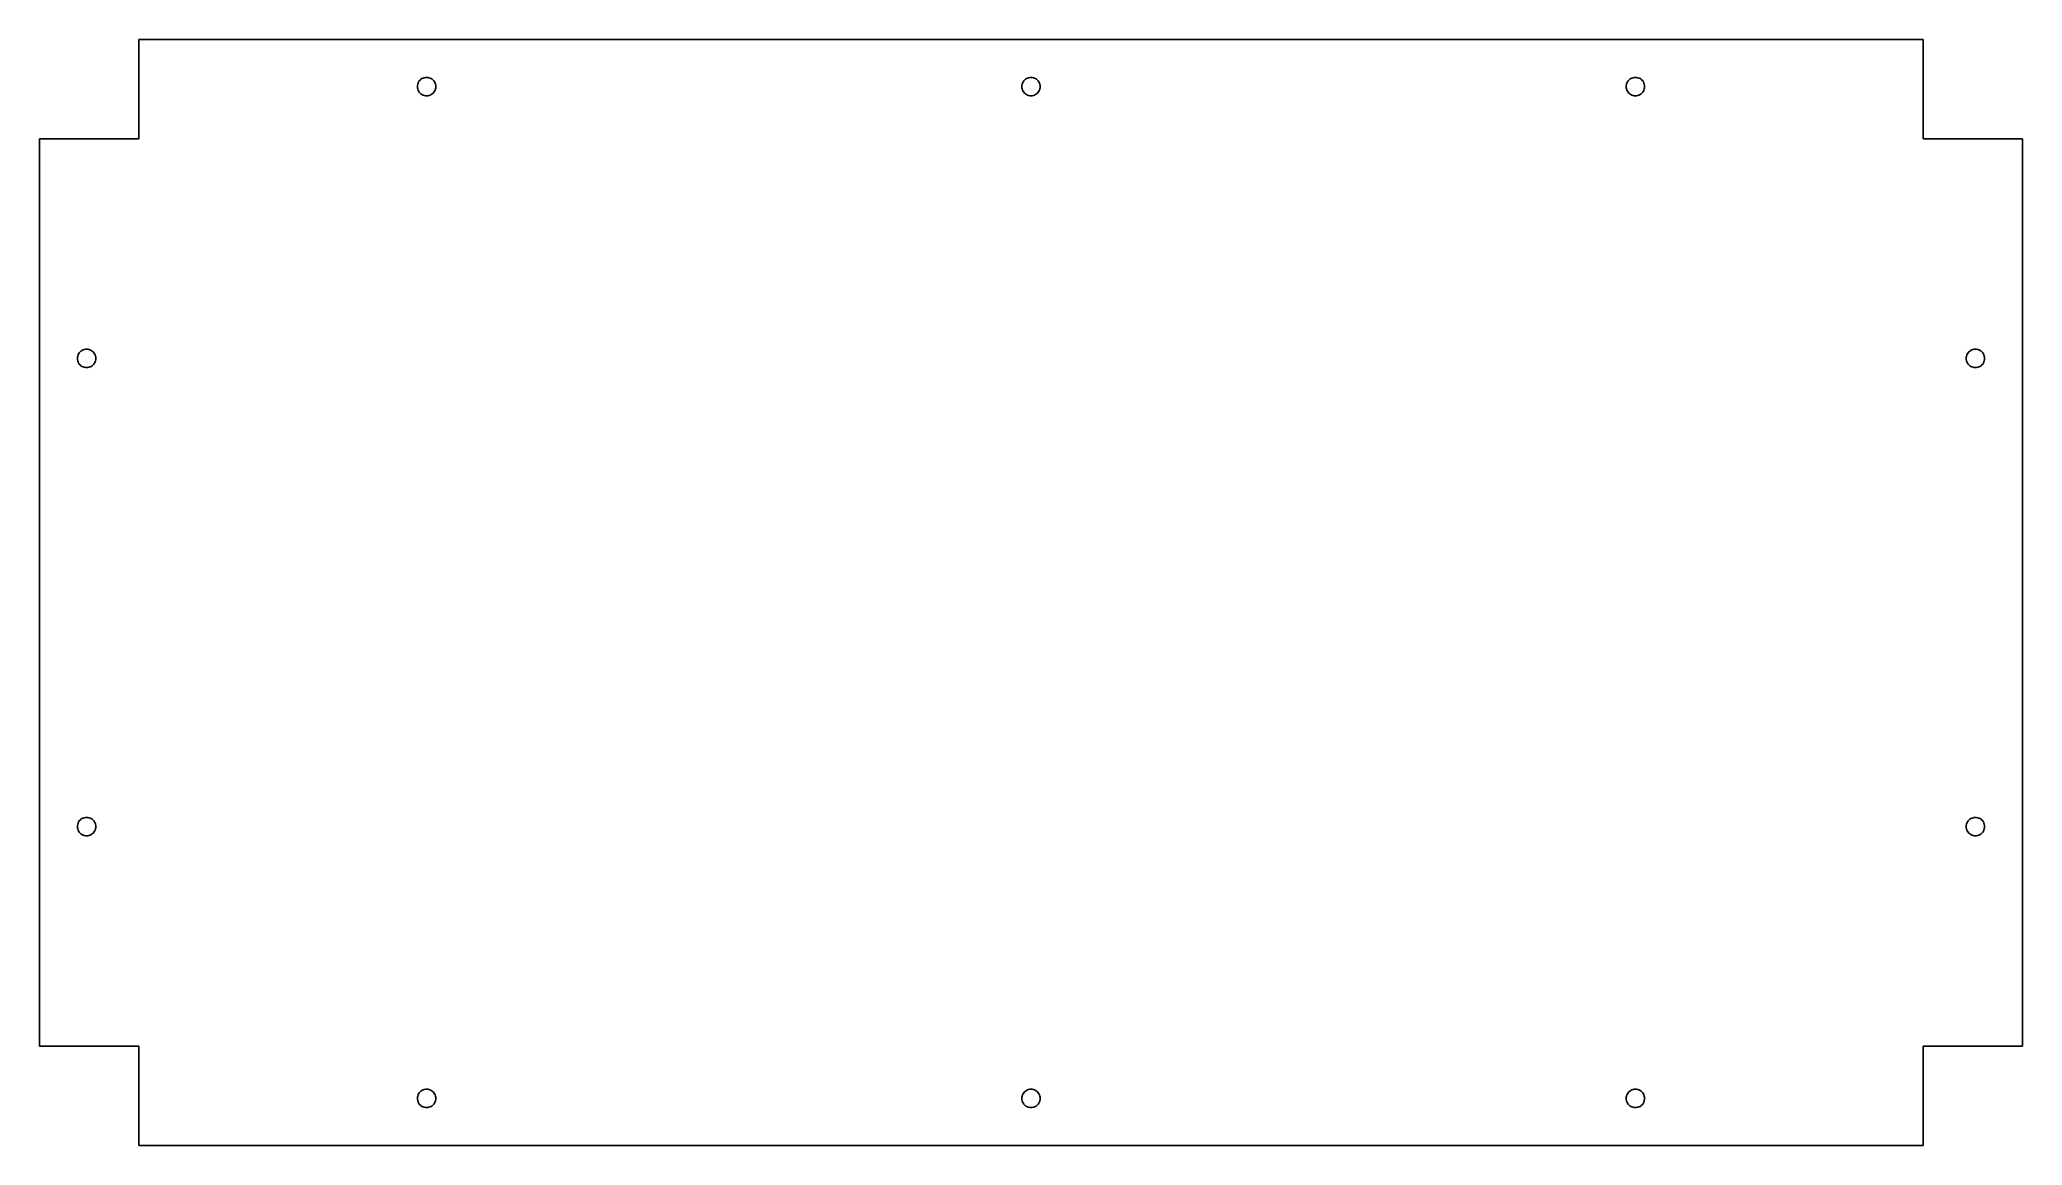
# Model space of a CAD drawing. Header units: metres. Extents: x 0 to 366, y 0 to 204.
import ezdxf

# ---------------------------------------------------------------- set-up
doc = ezdxf.new("R2010")
doc.units = ezdxf.units.M

msp = doc.modelspace()

# ---------------------------------------------------------------- linework, layer by layer
for p, q in [((347.946, 204.292), (18.3458, 204.292)), ((18.3458, 204.292), (18.3458, 185.946)), ((347.946, 185.946), (347.946, 204.292)), ((69.7791, 195.619), (69.7937, 195.841)), ((69.7937, 195.397), (69.7791, 195.619)), ((69.7937, 195.841), (69.8371, 196.059)), ((69.8371, 195.179), (69.7937, 195.397)), ((69.8371, 196.059), (69.9085, 196.269)), ((69.9085, 194.968), (69.8371, 195.179)), ((69.9085, 196.269), (70.0069, 196.469)), ((70.0069, 194.769), (69.9085, 194.968)), ((70.0069, 196.469), (70.1304, 196.654)), ((70.1304, 194.584), (70.0069, 194.769)), ((70.1304, 196.654), (70.277, 196.821)), ((70.277, 194.417), (70.1304, 194.584)), ((70.277, 196.821), (70.4442, 196.967)), ((70.4442, 194.27), (70.277, 194.417)), ((70.4442, 196.967), (70.6291, 197.091)), ((70.6291, 194.146), (70.4442, 194.27)), ((70.6291, 197.091), (70.8286, 197.189)), ((70.8286, 194.048), (70.6291, 194.146)), ((70.8286, 197.189), (71.0391, 197.261)), ((71.0391, 197.261), (71.2572, 197.304)), ((71.2572, 197.304), (71.4791, 197.319)), ((71.4791, 197.319), (71.701, 197.304)), ((71.701, 197.304), (71.9191, 197.261)), ((71.9191, 197.261), (72.1297, 197.189)), ((72.1297, 197.189), (72.3291, 197.091)), ((72.3291, 194.146), (72.1297, 194.048)), ((72.3291, 197.091), (72.514, 196.967)), ((72.514, 194.27), (72.3291, 194.146)), ((72.514, 196.967), (72.6812, 196.821)), ((72.6812, 194.417), (72.514, 194.27)), ((72.6812, 196.821), (72.8278, 196.654)), ((72.8278, 194.584), (72.6812, 194.417)), ((72.8278, 196.654), (72.9514, 196.469)), ((72.9514, 194.769), (72.8278, 194.584)), ((72.9514, 196.469), (73.0497, 196.269)), ((73.0497, 194.968), (72.9514, 194.769)), ((73.0497, 196.269), (73.1212, 196.059)), ((73.1212, 195.179), (73.0497, 194.968)), ((73.1212, 196.059), (73.1646, 195.841)), ((73.1646, 195.397), (73.1212, 195.179)), ((73.1646, 195.841), (73.1791, 195.619)), ((73.1791, 195.619), (73.1646, 195.397)), ((181.446, 195.619), (181.46, 195.841)), ((181.46, 195.397), (181.446, 195.619)), ((181.46, 195.841), (181.504, 196.059)), ((181.504, 195.179), (181.46, 195.397)), ((181.504, 196.059), (181.575, 196.269)), ((181.575, 194.968), (181.504, 195.179)), ((181.575, 196.269), (181.674, 196.469)), ((181.674, 194.769), (181.575, 194.968)), ((181.674, 196.469), (181.797, 196.654)), ((181.797, 194.584), (181.674, 194.769)), ((181.797, 196.654), (181.944, 196.821)), ((181.944, 194.417), (181.797, 194.584)), ((181.944, 196.821), (182.111, 196.967)), ((182.111, 194.27), (181.944, 194.417)), ((182.111, 196.967), (182.296, 197.091)), ((182.296, 194.146), (182.111, 194.27)), ((182.296, 197.091), (182.495, 197.189)), ((182.495, 194.048), (182.296, 194.146)), ((182.495, 197.189), (182.706, 197.261)), ((182.706, 197.261), (182.924, 197.304)), ((182.924, 197.304), (183.146, 197.319)), ((183.146, 197.319), (183.368, 197.304)), ((183.368, 197.304), (183.586, 197.261)), ((183.586, 197.261), (183.796, 197.189)), ((183.796, 197.189), (183.996, 197.091)), ((183.996, 194.146), (183.796, 194.048)), ((183.996, 197.091), (184.181, 196.967)), ((184.181, 194.27), (183.996, 194.146)), ((184.181, 196.967), (184.348, 196.821)), ((184.348, 194.417), (184.181, 194.27)), ((184.348, 196.821), (184.494, 196.654)), ((184.494, 194.584), (184.348, 194.417)), ((184.494, 196.654), (184.618, 196.469)), ((184.618, 194.769), (184.494, 194.584)), ((184.618, 196.469), (184.716, 196.269)), ((184.716, 194.968), (184.618, 194.769)), ((184.716, 196.269), (184.788, 196.059)), ((184.788, 195.179), (184.716, 194.968)), ((184.788, 196.059), (184.831, 195.841)), ((184.831, 195.397), (184.788, 195.179)), ((184.831, 195.841), (184.846, 195.619)), ((184.846, 195.619), (184.831, 195.397)), ((293.112, 195.619), (293.127, 195.841)), ((293.127, 195.397), (293.112, 195.619)), ((293.127, 195.841), (293.17, 196.059)), ((293.17, 195.179), (293.127, 195.397)), ((293.17, 196.059), (293.242, 196.269)), ((293.242, 194.968), (293.17, 195.179)), ((293.242, 196.269), (293.34, 196.469)), ((293.34, 194.769), (293.242, 194.968)), ((293.34, 196.469), (293.464, 196.654)), ((293.464, 194.584), (293.34, 194.769)), ((293.464, 196.654), (293.61, 196.821)), ((293.61, 194.417), (293.464, 194.584)), ((293.61, 196.821), (293.778, 196.967)), ((293.778, 194.27), (293.61, 194.417)), ((293.778, 196.967), (293.962, 197.091)), ((293.962, 194.146), (293.778, 194.27)), ((293.962, 197.091), (294.162, 197.189)), ((294.162, 194.048), (293.962, 194.146)), ((294.162, 197.189), (294.372, 197.261)), ((294.372, 197.261), (294.591, 197.304)), ((294.591, 197.304), (294.812, 197.319)), ((294.812, 197.319), (295.034, 197.304)), ((295.034, 197.304), (295.252, 197.261)), ((295.252, 197.261), (295.463, 197.189)), ((295.463, 197.189), (295.662, 197.091)), ((295.662, 194.146), (295.463, 194.048)), ((295.662, 197.091), (295.847, 196.967)), ((295.847, 194.27), (295.662, 194.146)), ((295.847, 196.967), (296.015, 196.821)), ((296.015, 194.417), (295.847, 194.27)), ((296.015, 196.821), (296.161, 196.654)), ((296.161, 194.584), (296.015, 194.417)), ((296.161, 196.654), (296.285, 196.469)), ((296.285, 194.769), (296.161, 194.584)), ((296.285, 196.469), (296.383, 196.269)), ((296.383, 194.968), (296.285, 194.769)), ((296.383, 196.269), (296.455, 196.059)), ((296.455, 195.179), (296.383, 194.968)), ((296.455, 196.059), (296.498, 195.841)), ((296.498, 195.397), (296.455, 195.179)), ((296.498, 195.841), (296.512, 195.619)), ((296.512, 195.619), (296.498, 195.397)), ((71.0391, 193.977), (70.8286, 194.048)), ((71.2572, 193.933), (71.0391, 193.977)), ((71.4791, 193.919), (71.2572, 193.933)), ((71.701, 193.933), (71.4791, 193.919)), ((71.9191, 193.977), (71.701, 193.933)), ((72.1297, 194.048), (71.9191, 193.977)), ((182.706, 193.977), (182.495, 194.048)), ((182.924, 193.933), (182.706, 193.977)), ((183.146, 193.919), (182.924, 193.933)), ((183.368, 193.933), (183.146, 193.919)), ((183.586, 193.977), (183.368, 193.933)), ((183.796, 194.048), (183.586, 193.977)), ((294.372, 193.977), (294.162, 194.048)), ((294.591, 193.933), (294.372, 193.977)), ((294.812, 193.919), (294.591, 193.933)), ((295.034, 193.933), (294.812, 193.919)), ((295.252, 193.977), (295.034, 193.933)), ((295.463, 194.048), (295.252, 193.977)), ((18.3458, 185.946), (0, 185.946)), ((0, 185.946), (0, 18.3458)), ((366.292, 185.946), (347.946, 185.946)), ((366.292, 18.3458), (366.292, 185.946)), ((7.32419, 146.431), (7.47081, 146.598)), ((7.47081, 146.598), (7.638, 146.744)), ((7.638, 146.744), (7.82289, 146.868)), ((7.82289, 146.868), (8.02232, 146.966)), ((8.02232, 146.966), (8.23289, 147.038)), ((8.23289, 147.038), (8.45099, 147.081)), ((8.45099, 147.081), (8.6729, 147.096)), ((8.6729, 147.096), (8.89479, 147.081)), ((8.89479, 147.081), (9.11288, 147.038)), ((9.11288, 147.038), (9.32346, 146.966)), ((9.32346, 146.966), (9.52289, 146.868)), ((9.52289, 146.868), (9.70778, 146.744)), ((9.70778, 146.744), (9.87497, 146.598)), ((9.87497, 146.598), (10.0216, 146.431)), ((356.27, 146.431), (356.417, 146.598)), ((356.417, 146.598), (356.584, 146.744)), ((356.584, 146.744), (356.769, 146.868)), ((356.769, 146.868), (356.968, 146.966)), ((356.968, 146.966), (357.179, 147.038)), ((357.179, 147.038), (357.397, 147.081)), ((357.397, 147.081), (357.619, 147.096)), ((357.619, 147.096), (357.841, 147.081)), ((357.841, 147.081), (358.059, 147.038)), ((358.059, 147.038), (358.269, 146.966)), ((358.269, 146.966), (358.469, 146.868)), ((358.469, 146.868), (358.654, 146.744)), ((358.654, 146.744), (358.821, 146.598)), ((358.821, 146.598), (358.967, 146.431)), ((6.97289, 145.396), (6.98743, 145.618)), ((6.98743, 145.174), (6.97289, 145.396)), ((6.98743, 145.618), (7.03082, 145.836)), ((7.03082, 144.956), (6.98743, 145.174)), ((7.03082, 145.836), (7.10229, 146.046)), ((7.10229, 144.745), (7.03082, 144.956)), ((7.10229, 146.046), (7.20065, 146.246)), ((7.20065, 144.546), (7.10229, 144.745)), ((7.20065, 146.246), (7.32419, 146.431)), ((7.32419, 144.361), (7.20065, 144.546)), ((7.47081, 144.194), (7.32419, 144.361)), ((7.638, 144.047), (7.47081, 144.194)), ((7.82289, 143.924), (7.638, 144.047)), ((8.02232, 143.825), (7.82289, 143.924)), ((8.23289, 143.754), (8.02232, 143.825)), ((8.45099, 143.71), (8.23289, 143.754)), ((8.6729, 143.696), (8.45099, 143.71)), ((8.89479, 143.71), (8.6729, 143.696)), ((9.11288, 143.754), (8.89479, 143.71)), ((9.32346, 143.825), (9.11288, 143.754)), ((9.52289, 143.924), (9.32346, 143.825)), ((9.70778, 144.047), (9.52289, 143.924)), ((9.87497, 144.194), (9.70778, 144.047)), ((10.0216, 144.361), (9.87497, 144.194)), ((10.0216, 146.431), (10.1451, 146.246)), ((10.1451, 144.546), (10.0216, 144.361)), ((10.1451, 146.246), (10.2435, 146.046)), ((10.2435, 144.745), (10.1451, 144.546)), ((10.2435, 146.046), (10.315, 145.836)), ((10.315, 144.956), (10.2435, 144.745)), ((10.315, 145.836), (10.3584, 145.618)), ((10.3584, 145.174), (10.315, 144.956)), ((10.3584, 145.618), (10.3729, 145.396)), ((10.3729, 145.396), (10.3584, 145.174)), ((355.919, 145.396), (355.933, 145.618)), ((355.933, 145.174), (355.919, 145.396)), ((355.933, 145.618), (355.977, 145.836)), ((355.977, 144.956), (355.933, 145.174)), ((355.977, 145.836), (356.048, 146.046)), ((356.048, 144.745), (355.977, 144.956)), ((356.048, 146.046), (356.146, 146.246)), ((356.146, 144.546), (356.048, 144.745)), ((356.146, 146.246), (356.27, 146.431)), ((356.27, 144.361), (356.146, 144.546)), ((356.417, 144.194), (356.27, 144.361)), ((356.584, 144.047), (356.417, 144.194)), ((356.769, 143.924), (356.584, 144.047)), ((356.968, 143.825), (356.769, 143.924)), ((357.179, 143.754), (356.968, 143.825)), ((357.397, 143.71), (357.179, 143.754)), ((357.619, 143.696), (357.397, 143.71)), ((357.841, 143.71), (357.619, 143.696)), ((358.059, 143.754), (357.841, 143.71)), ((358.269, 143.825), (358.059, 143.754)), ((358.469, 143.924), (358.269, 143.825)), ((358.654, 144.047), (358.469, 143.924)), ((358.821, 144.194), (358.654, 144.047)), ((358.967, 144.361), (358.821, 144.194)), ((358.967, 146.431), (359.091, 146.246)), ((359.091, 144.546), (358.967, 144.361)), ((359.091, 146.246), (359.189, 146.046)), ((359.189, 144.745), (359.091, 144.546)), ((359.189, 146.046), (359.261, 145.836)), ((359.261, 144.956), (359.189, 144.745)), ((359.261, 145.836), (359.304, 145.618)), ((359.304, 145.174), (359.261, 144.956)), ((359.304, 145.618), (359.319, 145.396)), ((359.319, 145.396), (359.304, 145.174)), ((6.97289, 58.8958), (6.98743, 59.1177)), ((6.98743, 58.6739), (6.97289, 58.8958)), ((6.98743, 59.1177), (7.03082, 59.3358)), ((7.03082, 58.4558), (6.98743, 58.6739)), ((7.03082, 59.3358), (7.10229, 59.5464)), ((7.10229, 59.5464), (7.20065, 59.7458)), ((7.20065, 59.7458), (7.32419, 59.9307)), ((7.32419, 59.9307), (7.47081, 60.0979)), ((7.47081, 60.0979), (7.638, 60.2445)), ((7.638, 60.2445), (7.82289, 60.368)), ((7.82289, 60.368), (8.02232, 60.4664)), ((8.02232, 60.4664), (8.23289, 60.5379)), ((8.23289, 60.5379), (8.45099, 60.5812)), ((8.45099, 60.5812), (8.6729, 60.5958)), ((8.6729, 60.5958), (8.89479, 60.5812)), ((8.89479, 60.5812), (9.11288, 60.5379)), ((9.11288, 60.5379), (9.32346, 60.4664)), ((9.32346, 60.4664), (9.52289, 60.368)), ((9.52289, 60.368), (9.70778, 60.2445)), ((9.70778, 60.2445), (9.87497, 60.0979)), ((9.87497, 60.0979), (10.0216, 59.9307)), ((10.0216, 59.9307), (10.1451, 59.7458)), ((10.1451, 59.7458), (10.2435, 59.5464)), ((10.2435, 59.5464), (10.315, 59.3358)), ((10.315, 59.3358), (10.3584, 59.1177)), ((10.3584, 58.6739), (10.315, 58.4558)), ((10.3584, 59.1177), (10.3729, 58.8958)), ((10.3729, 58.8958), (10.3584, 58.6739)), ((355.919, 58.8958), (355.933, 59.1177)), ((355.933, 58.6739), (355.919, 58.8958)), ((355.933, 59.1177), (355.977, 59.3358)), ((355.977, 58.4558), (355.933, 58.6739)), ((355.977, 59.3358), (356.048, 59.5464)), ((356.048, 59.5464), (356.146, 59.7458)), ((356.146, 59.7458), (356.27, 59.9307)), ((356.27, 59.9307), (356.417, 60.0979)), ((356.417, 60.0979), (356.584, 60.2445)), ((356.584, 60.2445), (356.769, 60.368)), ((356.769, 60.368), (356.968, 60.4664)), ((356.968, 60.4664), (357.179, 60.5379)), ((357.179, 60.5379), (357.397, 60.5812)), ((357.397, 60.5812), (357.619, 60.5958)), ((357.619, 60.5958), (357.841, 60.5812)), ((357.841, 60.5812), (358.059, 60.5379)), ((358.059, 60.5379), (358.269, 60.4664)), ((358.269, 60.4664), (358.469, 60.368)), ((358.469, 60.368), (358.654, 60.2445)), ((358.654, 60.2445), (358.821, 60.0979)), ((358.821, 60.0979), (358.967, 59.9307)), ((358.967, 59.9307), (359.091, 59.7458)), ((359.091, 59.7458), (359.189, 59.5464)), ((359.189, 59.5464), (359.261, 59.3358)), ((359.261, 59.3358), (359.304, 59.1177)), ((359.304, 58.6739), (359.261, 58.4558)), ((359.304, 59.1177), (359.319, 58.8958)), ((359.319, 58.8958), (359.304, 58.6739)), ((7.10229, 58.2452), (7.03082, 58.4558)), ((7.20065, 58.0458), (7.10229, 58.2452)), ((7.32419, 57.8609), (7.20065, 58.0458)), ((7.47081, 57.6937), (7.32419, 57.8609)), ((7.638, 57.5471), (7.47081, 57.6937)), ((7.82289, 57.4235), (7.638, 57.5471)), ((8.02232, 57.3252), (7.82289, 57.4235)), ((8.23289, 57.2537), (8.02232, 57.3252)), ((8.45099, 57.2103), (8.23289, 57.2537)), ((8.6729, 57.1958), (8.45099, 57.2103)), ((8.89479, 57.2103), (8.6729, 57.1958)), ((9.11288, 57.2537), (8.89479, 57.2103)), ((9.32346, 57.3252), (9.11288, 57.2537)), ((9.52289, 57.4235), (9.32346, 57.3252)), ((9.70778, 57.5471), (9.52289, 57.4235)), ((9.87497, 57.6937), (9.70778, 57.5471)), ((10.0216, 57.8609), (9.87497, 57.6937)), ((10.1451, 58.0458), (10.0216, 57.8609)), ((10.2435, 58.2452), (10.1451, 58.0458)), ((10.315, 58.4558), (10.2435, 58.2452)), ((356.048, 58.2452), (355.977, 58.4558)), ((356.146, 58.0458), (356.048, 58.2452)), ((356.27, 57.8609), (356.146, 58.0458)), ((356.417, 57.6937), (356.27, 57.8609)), ((356.584, 57.5471), (356.417, 57.6937)), ((356.769, 57.4235), (356.584, 57.5471)), ((356.968, 57.3252), (356.769, 57.4235)), ((357.179, 57.2537), (356.968, 57.3252)), ((357.397, 57.2103), (357.179, 57.2537)), ((357.619, 57.1958), (357.397, 57.2103)), ((357.841, 57.2103), (357.619, 57.1958)), ((358.059, 57.2537), (357.841, 57.2103)), ((358.269, 57.3252), (358.059, 57.2537)), ((358.469, 57.4235), (358.269, 57.3252)), ((358.654, 57.5471), (358.469, 57.4235)), ((358.821, 57.6937), (358.654, 57.5471)), ((358.967, 57.8609), (358.821, 57.6937)), ((359.091, 58.0458), (358.967, 57.8609)), ((359.189, 58.2452), (359.091, 58.0458)), ((359.261, 58.4558), (359.189, 58.2452)), ((0, 18.3458), (18.3458, 18.3458)), ((18.3458, 18.3458), (18.3458, 0)), ((347.946, 0), (347.946, 18.3458)), ((347.946, 18.3458), (366.292, 18.3458)), ((69.7791, 8.6729), (69.7937, 8.89479)), ((69.7937, 8.45099), (69.7791, 8.6729)), ((69.7937, 8.89479), (69.8371, 9.11288)), ((69.8371, 8.23289), (69.7937, 8.45099)), ((69.8371, 9.11288), (69.9085, 9.32346)), ((69.9085, 8.02232), (69.8371, 8.23289)), ((69.9085, 9.32346), (70.0069, 9.52289)), ((70.0069, 7.82289), (69.9085, 8.02232)), ((70.0069, 9.52289), (70.1304, 9.70778)), ((70.1304, 7.638), (70.0069, 7.82289)), ((70.1304, 9.70778), (70.277, 9.87497)), ((70.277, 7.47081), (70.1304, 7.638)), ((70.277, 9.87497), (70.4442, 10.0216)), ((70.4442, 7.32419), (70.277, 7.47081)), ((70.4442, 10.0216), (70.6291, 10.1451)), ((70.6291, 10.1451), (70.8286, 10.2435)), ((70.8286, 10.2435), (71.0391, 10.315)), ((71.0391, 10.315), (71.2572, 10.3584)), ((71.2572, 10.3584), (71.4791, 10.3729)), ((71.4791, 10.3729), (71.701, 10.3584)), ((71.701, 10.3584), (71.9191, 10.315)), ((71.9191, 10.315), (72.1297, 10.2435)), ((72.1297, 10.2435), (72.3291, 10.1451)), ((72.3291, 10.1451), (72.514, 10.0216)), ((72.514, 10.0216), (72.6812, 9.87497)), ((72.6812, 7.47081), (72.514, 7.32419)), ((72.6812, 9.87497), (72.8278, 9.70778)), ((72.8278, 7.638), (72.6812, 7.47081)), ((72.8278, 9.70778), (72.9514, 9.52289)), ((72.9514, 7.82289), (72.8278, 7.638)), ((72.9514, 9.52289), (73.0497, 9.32346)), ((73.0497, 8.02232), (72.9514, 7.82289)), ((73.0497, 9.32346), (73.1212, 9.11288)), ((73.1212, 8.23289), (73.0497, 8.02232)), ((73.1212, 9.11288), (73.1646, 8.89479)), ((73.1646, 8.45099), (73.1212, 8.23289)), ((73.1646, 8.89479), (73.1791, 8.6729)), ((73.1791, 8.6729), (73.1646, 8.45099)), ((181.446, 8.6729), (181.46, 8.89479)), ((181.46, 8.45099), (181.446, 8.6729)), ((181.46, 8.89479), (181.504, 9.11288)), ((181.504, 8.23289), (181.46, 8.45099)), ((181.504, 9.11288), (181.575, 9.32346)), ((181.575, 8.02232), (181.504, 8.23289)), ((181.575, 9.32346), (181.674, 9.52289)), ((181.674, 7.82289), (181.575, 8.02232)), ((181.674, 9.52289), (181.797, 9.70778)), ((181.797, 7.638), (181.674, 7.82289)), ((181.797, 9.70778), (181.944, 9.87497)), ((181.944, 7.47081), (181.797, 7.638)), ((181.944, 9.87497), (182.111, 10.0216)), ((182.111, 7.32419), (181.944, 7.47081)), ((182.111, 10.0216), (182.296, 10.1451)), ((182.296, 10.1451), (182.495, 10.2435)), ((182.495, 10.2435), (182.706, 10.315)), ((182.706, 10.315), (182.924, 10.3584)), ((182.924, 10.3584), (183.146, 10.3729)), ((183.146, 10.3729), (183.368, 10.3584)), ((183.368, 10.3584), (183.586, 10.315)), ((183.586, 10.315), (183.796, 10.2435)), ((183.796, 10.2435), (183.996, 10.1451)), ((183.996, 10.1451), (184.181, 10.0216)), ((184.181, 10.0216), (184.348, 9.87497)), ((184.348, 7.47081), (184.181, 7.32419)), ((184.348, 9.87497), (184.494, 9.70778)), ((184.494, 7.638), (184.348, 7.47081)), ((184.494, 9.70778), (184.618, 9.52289)), ((184.618, 7.82289), (184.494, 7.638)), ((184.618, 9.52289), (184.716, 9.32346)), ((184.716, 8.02232), (184.618, 7.82289)), ((184.716, 9.32346), (184.788, 9.11288)), ((184.788, 8.23289), (184.716, 8.02232)), ((184.788, 9.11288), (184.831, 8.89479)), ((184.831, 8.45099), (184.788, 8.23289)), ((184.831, 8.89479), (184.846, 8.6729)), ((184.846, 8.6729), (184.831, 8.45099)), ((293.112, 8.6729), (293.127, 8.89479)), ((293.127, 8.45099), (293.112, 8.6729)), ((293.127, 8.89479), (293.17, 9.11288)), ((293.17, 8.23289), (293.127, 8.45099)), ((293.17, 9.11288), (293.242, 9.32346)), ((293.242, 8.02232), (293.17, 8.23289)), ((293.242, 9.32346), (293.34, 9.52289)), ((293.34, 7.82289), (293.242, 8.02232)), ((293.34, 9.52289), (293.464, 9.70778)), ((293.464, 7.638), (293.34, 7.82289)), ((293.464, 9.70778), (293.61, 9.87497)), ((293.61, 7.47081), (293.464, 7.638)), ((293.61, 9.87497), (293.778, 10.0216)), ((293.778, 7.32419), (293.61, 7.47081)), ((293.778, 10.0216), (293.962, 10.1451)), ((293.962, 10.1451), (294.162, 10.2435)), ((294.162, 10.2435), (294.372, 10.315)), ((294.372, 10.315), (294.591, 10.3584)), ((294.591, 10.3584), (294.812, 10.3729)), ((294.812, 10.3729), (295.034, 10.3584)), ((295.034, 10.3584), (295.252, 10.315)), ((295.252, 10.315), (295.463, 10.2435)), ((295.463, 10.2435), (295.662, 10.1451)), ((295.662, 10.1451), (295.847, 10.0216)), ((295.847, 10.0216), (296.015, 9.87497)), ((296.015, 7.47081), (295.847, 7.32419)), ((296.015, 9.87497), (296.161, 9.70778)), ((296.161, 7.638), (296.015, 7.47081)), ((296.161, 9.70778), (296.285, 9.52289)), ((296.285, 7.82289), (296.161, 7.638)), ((296.285, 9.52289), (296.383, 9.32346)), ((296.383, 8.02232), (296.285, 7.82289)), ((296.383, 9.32346), (296.455, 9.11288)), ((296.455, 8.23289), (296.383, 8.02232)), ((296.455, 9.11288), (296.498, 8.89479)), ((296.498, 8.45099), (296.455, 8.23289)), ((296.498, 8.89479), (296.512, 8.6729)), ((296.512, 8.6729), (296.498, 8.45099)), ((70.6291, 7.20065), (70.4442, 7.32419)), ((70.8286, 7.10229), (70.6291, 7.20065)), ((71.0391, 7.03082), (70.8286, 7.10229)), ((71.2572, 6.98743), (71.0391, 7.03082)), ((71.4791, 6.97289), (71.2572, 6.98743)), ((71.701, 6.98743), (71.4791, 6.97289)), ((71.9191, 7.03082), (71.701, 6.98743)), ((72.1297, 7.10229), (71.9191, 7.03082)), ((72.3291, 7.20065), (72.1297, 7.10229)), ((72.514, 7.32419), (72.3291, 7.20065)), ((182.296, 7.20065), (182.111, 7.32419)), ((182.495, 7.10229), (182.296, 7.20065)), ((182.706, 7.03082), (182.495, 7.10229)), ((182.924, 6.98743), (182.706, 7.03082)), ((183.146, 6.97289), (182.924, 6.98743)), ((183.368, 6.98743), (183.146, 6.97289)), ((183.586, 7.03082), (183.368, 6.98743)), ((183.796, 7.10229), (183.586, 7.03082)), ((183.996, 7.20065), (183.796, 7.10229)), ((184.181, 7.32419), (183.996, 7.20065)), ((293.962, 7.20065), (293.778, 7.32419)), ((294.162, 7.10229), (293.962, 7.20065)), ((294.372, 7.03082), (294.162, 7.10229)), ((294.591, 6.98743), (294.372, 7.03082)), ((294.812, 6.97289), (294.591, 6.98743)), ((295.034, 6.98743), (294.812, 6.97289)), ((295.252, 7.03082), (295.034, 6.98743)), ((295.463, 7.10229), (295.252, 7.03082)), ((295.662, 7.20065), (295.463, 7.10229)), ((295.847, 7.32419), (295.662, 7.20065)), ((18.3458, 0), (347.946, 0))]:
    msp.add_line(p, q)

doc.saveas('drawing.dxf')
